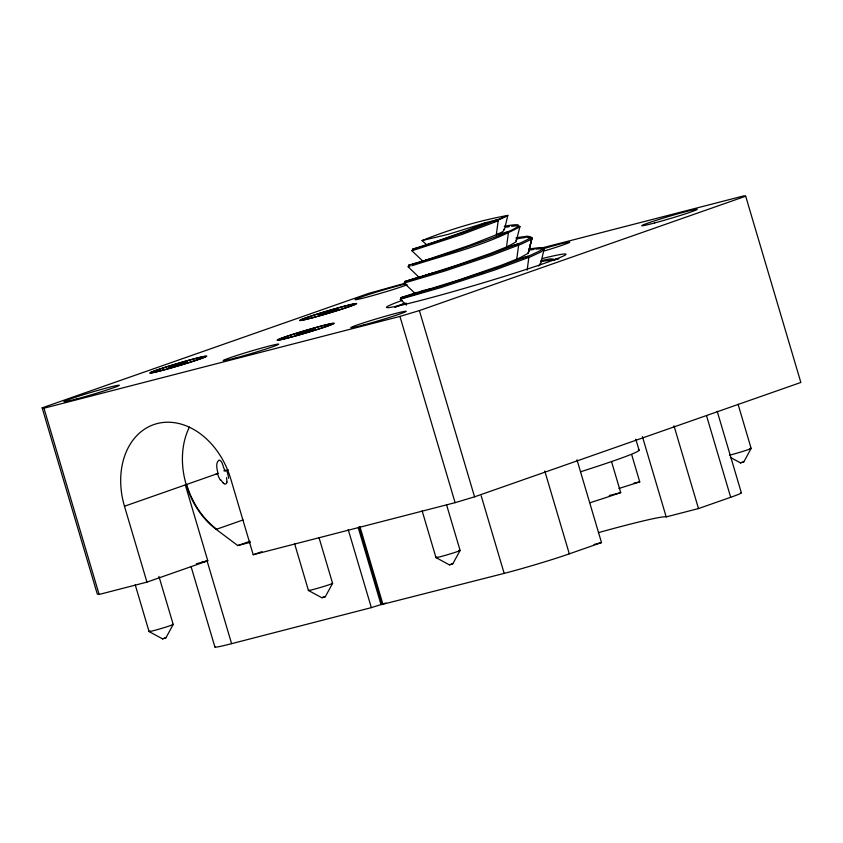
<?xml version="1.0" encoding="UTF-8"?>
<svg xmlns="http://www.w3.org/2000/svg" width="843" height="843" viewBox="0 0 843 843"><rect width="100%" height="100%" fill="white"/><g stroke="black" fill="none" stroke-linecap="round" stroke-linejoin="round"><path stroke-width="1.26" d="M517.223 225.776L519.973 226.482L516.032 241.909L507.876 246.419L490.615 253.353L457.233 265.081L419.013 277.315L408.107 266.746L408.929 266.451M404.988 282.721L404.145 283.058L415.135 293.48L459.53 279.75L501.964 265.039L519.815 257.895L528.161 253.258L532.028 237.905L526.706 237.357M538.466 266.019L540.5 264.281L544.083 249.338L541.965 248.622L535.832 249.128M406.474 305.113L400.256 299.233L400.931 298.886M498.171 220.813L496.306 234.797L469.277 245.376L422.87 261.172L411.921 250.771L462.449 234.291L498.171 220.813L497.244 219.707L486.084 222.584L448.023 234.407L422.027 240.55L426.979 245.05M527.149 270.171L528.835 257.452L527.908 256.346L516.748 259.222L518.614 245.239L517.686 244.133L506.527 247.01L508.392 233.026L507.465 231.92L496.306 234.797C498.108 233.353 505.284 231.878 503.735 229.201M226.862 482.08L226.799 482.459A3.214 2.118 64.8 0 1 224.09 483.713M422.09 240.571C448.855 229.675 479.562 220.434 507.802 215.439A49.179 2.055 -16.5 0 1 497.244 219.707L463.239 232.594L412.322 249.296L418.318 247.6M504.388 229.707L507.855 215.26M531.965 238.179L528.287 253.111L532.028 237.905L529.52 240.15L522.08 243.764L491.754 255.366L444.767 271.024L404.176 283.09M540.5 264.281L540.026 263.522M544.062 249.475L540.732 252.068L530.869 256.62L495.294 269.823L441.058 287.526L400.299 299.244M554.968 260.044C551.923 257.21 545.115 260.445 541.006 260.413M519.92 226.725C486.453 245.155 448.086 253.975 411.837 265.777M743.779 461.827L740.491 462.849L743.832 461.859L751.145 448.402L738.057 404.219M165.902 637.814L162.52 638.846L165.913 637.835L173.205 624.452L158.937 576.412M323.312 597.234L325.293 596.749L332.595 583.345L319.075 537.823M452.796 563.841L460.109 550.468L446.6 504.936M426.748 245.028L466.737 230.582L486.084 222.584M162.52 638.846L149.063 631.576L135.228 584.842M294.618 543.746L308.454 590.469L321.878 597.75L323.196 597.276M422.143 510.858L435.968 557.592L449.393 564.863L452.765 563.841L451.153 564.42M740.46 462.86L730.407 457.422M415.104 293.469L416.073 293.122M325.293 596.749L321.952 597.74M185.323 484.915L207.789 560.795L146.945 582.123L99.126 594.452L97.314 594.104L42.15 407.854L368.444 293.48L405.694 283.058M42.15 407.854L43.962 408.212L399.94 316.42L419.382 310.582L745.686 196.208L800.85 382.459L474.556 496.833L455.104 502.66L253.206 554.726L230.729 478.845A72.003 54.784 70.7 0 0 157.167 423.565A72.003 54.784 70.7 0 0 124.469 506.243L146.945 582.123M124.469 506.243L218 473.46C217.125 469.361 215.102 462.754 219.148 460.067C224.491 461.469 222.131 473.661 228.305 469.846M189.401 427.116A72.003 54.784 70.7 0 0 216.208 529.372L243.005 519.973M216.208 529.372L237.758 545.558L250.129 541.227M253.206 554.726L261.899 551.68M215.186 646.665A48.241 2.023 -16.5 0 0 231.604 643.673L371.341 607.634L385.936 603.019M359.086 526.696L382.121 604.452L504.167 573.388A48.241 2.023 -16.5 0 0 569.31 553.851L601.502 542.576L576.981 459.793M598.435 532.618A115.206 4.826 -16.5 0 1 666.191 516.896L698.499 508.571L730.691 497.286A48.241 2.023 -16.5 0 0 740.47 492.639M580.806 471.69A108.009 4.521 -16.5 0 0 611.523 461.574L615.221 460.289A108.009 4.521 -16.5 0 0 638.288 449.867M403.671 297.916L404.229 297.727M406.147 297.105L406.863 296.873M408.423 296.378L410.141 295.84M618.931 488.476L639.753 481.911L631.713 454.746M417.011 292.827L418.718 292.3M411.057 295.556L412.996 294.955M412.195 280.413L412.975 280.182M414.018 294.639L415.072 294.312M415.283 292.911L400.604 297.769L440.994 286.156L496.39 268.021L530.879 255.113L540.163 250.729L542.987 248.306L539.478 247.6L529.404 248.938M416.358 292.584L417.475 292.247L417.296 293.649L418.528 293.269M419.224 292.152L422.248 291.246M415.515 279.412L416.421 279.138M419.803 292.89L421.11 292.5M419.529 276.873L404.524 281.615L444.661 269.665L491.121 254.154L521.111 242.679L528.456 239.085L530.932 236.872L527.328 236.188L516.116 237.747M422.585 290.719L423.955 290.319M422.944 291.035L424.429 290.593M451.205 564.252L449.467 564.863M425.209 290.371L426.864 289.887M425.336 275.166L426.59 274.807M420.351 276.936L422.122 276.42M427.738 289.634L429.624 289.086M410.32 264.807L408.476 265.26L424.577 260.624M427.875 274.428L429.192 274.049M422.564 276.293L424.598 275.714M412.585 250.592L411.921 250.771M430.531 273.669L431.901 273.28M425.104 260.476L426.727 260.023M427.053 275.018L425.167 275.545M418.897 247.442L420.783 246.904M427.833 259.707L429.551 259.222M412.417 264.228C441.079 255.861 469.583 246.841 497.444 236.093C507.454 232.352 535.263 220.539 504.251 226.303M427.728 274.818L429.161 274.418M430.141 259.054L431.922 258.548M430.678 273.996L431.985 273.627M424.472 245.882L422.164 246.525M425.346 245.64L427.159 245.134M409.983 266.283L408.16 266.746M427.612 259.981L429.677 259.433M430.246 259.275L432.08 258.79M427.148 260.108L425.178 260.635M482.902 273.543L483.787 273.301M423.629 246.114L427.338 245.155M421.574 261.488L431.49 258.938M425.726 275.271L429.445 274.312M540.458 248.316L743.874 195.861L745.686 196.208M419.962 291.604L428.634 289.37M237.758 545.558L250.329 542.323M196.356 563.746L207.789 560.795M594.041 544.494L601.502 542.576M424.282 260.866L422.87 261.182M609.289 495.515L620.711 492.618L611.523 461.574M480.71 274.091L479.709 274.312M516.032 239.001L519.868 238.316M540.858 261.678L544.083 261.109M506.053 227.21L509.393 226.641M530.363 249.992L534.156 249.37M520.753 238.169L525.421 237.505M545.084 260.951L551.575 260.118M511.627 226.314L516.337 225.808M552.197 260.076L554.62 260.076M515.863 240.655L516.443 241.14M224.112 483.576L223.774 483.345A6.955 4.816 67.6 0 1 222.942 482.733M222.973 482.67L220.708 479.72M717.203 411.289L741.355 492.807M706.55 415.768L730.691 497.286M673.989 425.789L698.499 508.571M642.419 436.632L666.191 516.896M635.801 439.182L639.089 450.267M544.789 471.079L569.31 553.851M481.184 495.789L504.167 573.388M419.382 310.582L474.556 496.833M399.94 316.42L455.104 502.66M359.993 526.864L383.028 604.621M358.307 527.918L381.057 604.726M348.212 529.573L371.341 607.634M207.083 560.901L231.604 643.673M191.108 566.707L214.891 646.971M43.962 408.212L99.126 594.452M217.968 473.355L218 473.46A15.48 0.653 -16.5 0 1 215.956 474.103M226.577 477.665L226.915 481.279A7.208 4.436 66.8 0 1 226.915 482.122M620.711 492.618A108.009 4.521 -16.5 0 1 590.005 502.734M634.094 483.071A108.009 4.521 -16.5 0 1 639.753 481.911M506.401 215.892A49.579 3.909 -18 0 1 494.124 221.772M395.251 307.284A90.011 3.772 -16.5 0 1 406.189 303.037M556.759 259.222A90.011 3.772 -16.5 0 1 558.856 258.843M226.672 470.225A23.699 10.601 73.3 0 1 228.653 478.308M225.597 470.7A15.48 0.653 -16.5 0 1 224.955 471.026M223.816 470.815A15.48 0.653 -16.5 0 1 225.545 470.542M220.286 480.025A23.699 20.864 77.9 0 1 217.515 473.608M216.651 529.214A72.003 54.784 70.7 0 1 186.64 484.451M206.714 560.995A48.241 2.023 -16.5 0 1 201.73 562.239M749.954 448.539A12.603 0.527 -16.5 0 1 745.454 450.573A12.603 0.527 -16.5 0 1 729.553 455.146M458.929 550.553A12.603 0.527 -16.5 0 1 448.307 554.483A12.603 0.527 -16.5 0 1 436.959 557.065M172.362 624.463A12.603 0.527 -16.5 0 1 160.96 628.583A12.603 0.527 -16.5 0 1 150.043 631.049M331.763 583.367A12.603 0.527 -16.5 0 1 321.225 587.234A12.603 0.527 -16.5 0 1 308.865 590.184M394.872 307A93.605 3.92 -16.5 0 1 404.303 303.448M555.137 259.201A93.605 3.92 -16.5 0 1 558.129 258.569M542.839 258.38A93.605 3.92 -16.5 0 1 541.564 264.302A93.605 3.92 -16.5 0 1 420.046 300.603A93.605 3.92 -16.5 0 1 402.058 300.435M407.201 284.776A28.799 1.201 -16.5 0 1 366.083 297.358A28.799 1.201 -16.5 0 1 363.681 296.156A28.799 1.201 -16.5 0 1 405.599 283.965M543.472 248.674A28.799 1.201 -16.5 0 1 569.699 242.152A28.799 1.201 -16.5 0 1 544.641 250.845M170.486 366.589L168.811 367.537L187.504 361.689L170.486 366.589M320.403 314.039L318.728 314.987L337.421 309.139L320.403 314.039M298 333.712L296.325 334.65L315.019 328.812L298 333.712M290.687 337.221A28.799 1.201 -16.5 0 0 333.259 323.638A28.799 1.201 -16.5 0 0 293.079 334.334A28.799 1.201 -16.5 0 0 290.687 337.221M313.09 317.548A28.799 1.201 -16.5 0 0 355.662 303.975A28.799 1.201 -16.5 0 0 315.482 314.671A28.799 1.201 -16.5 0 0 313.09 317.548M163.163 370.098A28.799 1.201 -16.5 0 0 205.745 356.526A28.799 1.201 -16.5 0 0 165.565 367.221A28.799 1.201 -16.5 0 0 163.163 370.098M290.118 337.432A29.884 1.254 -16.5 0 0 334.292 323.343A29.884 1.254 -16.5 0 0 292.605 334.439A29.884 1.254 -16.5 0 0 290.118 337.432M162.878 370.235A29.884 1.254 -16.5 0 0 206.788 356.199A29.884 1.254 -16.5 0 0 164.806 367.411A29.884 1.254 -16.5 0 0 162.878 370.235M312.795 317.685A29.884 1.254 -16.5 0 0 356.705 303.649A29.884 1.254 -16.5 0 0 314.724 314.861A29.884 1.254 -16.5 0 0 312.795 317.685M363.586 324.966A28.799 1.201 -16.5 0 0 406.157 311.383A28.799 1.201 -16.5 0 0 365.988 322.079A28.799 1.201 -16.5 0 0 363.586 324.966M236.072 357.843A28.799 1.201 -16.5 0 0 278.643 344.26A28.799 1.201 -16.5 0 0 238.464 354.956A28.799 1.201 -16.5 0 0 236.072 357.843M76.681 398.939A28.799 1.201 -16.5 0 0 119.253 385.367A28.799 1.201 -16.5 0 0 79.073 396.062A28.799 1.201 -16.5 0 0 76.681 398.939M654.611 222.952A28.799 1.201 -16.5 0 0 697.182 209.37A28.799 1.201 -16.5 0 0 657.003 220.065A28.799 1.201 -16.5 0 0 654.611 222.952"/></g></svg>
